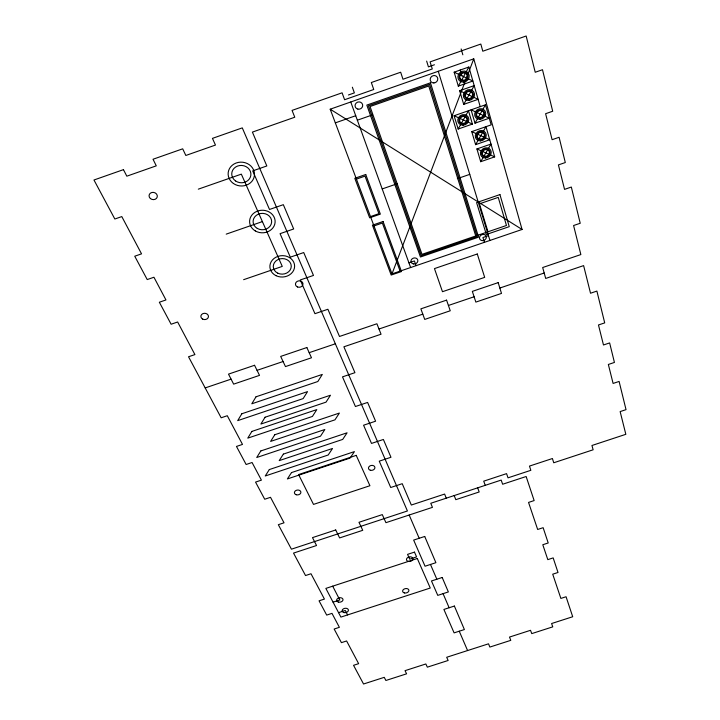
<?xml version="1.0" encoding="UTF-8"?>
<svg xmlns="http://www.w3.org/2000/svg" width="720" height="720" viewBox="0 0 720 720"><rect width="100%" height="100%" fill="white"/><g stroke="black" fill="none" stroke-linecap="round" stroke-linejoin="round"><path stroke-width="1.08" d="M391.986 273.897L473.76 58.833L330.201 109.197L391.986 273.897L522.072 229.473L473.76 58.833M468.864 67.014L454.158 72.171L458.298 86.13L468.864 67.014L480.213 106.641M463.707 104.373L474.21 85.617L459.648 90.711L463.707 104.373L478.152 99.333L459.648 90.711M458.154 129.033L468.477 110.736L472.41 124.083L458.154 129.033L454.104 115.74L485.469 104.814L491.166 124.875L471.744 131.616L475.614 144.648L489.726 139.752L485.973 126.675L475.614 144.648M474.993 123.183L489.276 118.215L471.078 109.827L474.993 123.183L485.469 104.814M480.699 161.703L490.995 144.063L476.919 148.941L480.699 161.703L494.676 156.87L489.762 139.77L471.744 131.616M348.426 94.977L354.375 92.889L352.35 87.21M434.439 64.764L428.436 66.879L426.645 61.092M335.331 122.868L355.725 115.722M357.345 120.195L372.447 114.912M458.298 86.13L472.887 81.027L454.158 72.171M198.315 189.162L241.335 174.141L282.267 266.4L243.63 279.684M356.427 179.1L365.04 176.112L378.909 213.678L370.485 216.576M226.215 234.135L262.386 221.598M382.203 188.937L397.179 183.753M457.344 178.65L469.764 174.357M373.995 225.927L382.365 223.047L400.113 271.116M475.758 235.971L428.742 85.977L370.035 106.515L421.983 254.349L506.457 225.477L498.249 197.379L479.457 203.832L487.989 231.795M408.915 262.845L414.414 260.964L416.097 265.662M488.475 235.62L482.931 237.519L484.407 242.298M205.182 387.927L231.084 379.143M257.049 370.341L283.086 361.521M309.186 352.674L335.358 343.8M378.981 329.013L422.802 314.154M448.416 305.469L474.102 296.766M499.842 288.036L544.194 273.006M333.072 602.163L339.822 599.958L332.685 586.161M338.571 612.657L345.267 610.47L347.571 614.925M476.919 148.941L494.676 156.87M454.104 115.74L472.41 124.083M330.201 109.197L522.072 229.473M409.167 515.025L419.184 538.272M430.47 564.462L436.842 579.231M443.061 593.649L449.136 607.752M459.243 631.206L467.586 650.547M446.256 498.186L444.618 494.064L411.327 505.035L402.228 483.696L390.726 487.503L379.251 461.169L390.969 457.272L383.382 439.47L371.511 443.421L363.573 425.214L375.597 421.2L367.605 402.435L355.428 406.521L342.495 376.866L354.924 372.681L343.89 346.797L381.051 334.215L376.902 323.766L339.489 336.465L327.897 309.267L314.946 313.677L300.249 279.972L313.479 275.436L303.723 252.549L290.313 257.166L280.071 233.667L293.679 228.969L283.329 204.678L269.514 209.466L252.702 170.892L266.823 165.96L252.396 132.102L294.768 117.225L292.059 110.394L342.081 92.817L344.601 99.729L373.743 89.505L371.331 82.53L400.671 72.225L402.966 79.245L432.279 68.958L430.101 61.884L480.816 44.055L482.796 51.219L526.158 36L535.23 72.261L542.493 69.723L552.699 111.249L545.607 113.706L552.105 139.698L559.098 137.277L565.299 162.54L558.414 164.907L564.543 189.378L571.329 187.047L580.23 223.263L573.588 225.522L580.851 254.574L542.673 267.525L545.697 278.442L583.614 265.608L590.526 293.229L596.889 291.078L604.71 322.884L598.473 324.972L603.477 344.979L609.633 342.927L614.43 362.439L608.355 364.464L613.098 383.436L619.101 381.438L626.031 409.644L620.145 411.588L625.833 434.313L591.948 445.491L593.136 449.793L553.734 462.771L552.42 458.523L529.47 466.092L530.847 470.313L508.023 477.837L506.565 473.634L483.723 481.167L485.235 485.343M454.194 495.567L455.796 499.671L479.187 491.967L477.657 487.836M350.757 101.988L410.625 267.534M438.282 71.28L489.942 240.444M460.179 69.975L461.853 75.672M461.151 48.96L462.834 54.792M241.839 413.757L237.69 420.642L303.138 398.601L307.539 391.608L241.839 413.757M256.023 396.792L251.793 403.803L317.835 381.519L322.326 374.409L256.023 396.792M251.892 431.415L247.761 438.147L312.417 416.439L316.8 409.599L251.892 431.415M265.086 417.222L260.883 424.053L326.025 402.147L330.48 395.217L265.086 417.222M260.829 450.945L256.725 457.515L320.517 436.167L324.864 429.498L260.829 450.945M274.797 434.727L270.603 441.414L334.962 419.841L339.39 413.055L274.797 434.727M269.325 469.566L265.239 475.992L328.212 454.986L332.523 448.47L269.325 469.566M283.365 454.104L279.198 460.629L342.702 439.416L347.094 432.792L283.365 454.104M291.51 472.581L287.379 478.953L350.055 458.082L354.42 451.611L291.51 472.581M123.453 169.641L93.969 180L114.84 219.015L121.797 216.585L141.543 253.854L134.739 256.212L147.222 279.567L153.936 277.245L165.96 299.952L159.345 302.229L171.117 324.234L177.642 321.993L194.913 354.591L188.523 356.769L221.157 417.789L227.286 415.719L242.496 444.411L236.475 446.436L246.141 464.499L252.072 462.51L261.414 480.132L255.546 482.094L264.717 499.239L270.513 497.313L284.022 522.81L278.334 524.691L291.438 549.189L407.421 510.975L242.28 127.881L212.445 138.375L215.469 145.062L185.832 155.466L182.691 148.824L153.027 159.246L156.276 165.843L126.819 176.184L123.453 169.641M430.452 82.818L366.822 105.084L420.444 256.995L478.584 237.141L430.452 82.818M429.597 84.393L368.433 105.804L421.209 255.672L477.171 236.556L429.597 84.393M365.742 174.492L354.807 178.29L369.657 217.809L380.349 214.128L365.742 174.492M383.067 221.508L372.429 225.171L391.176 275.049L401.499 271.53L383.067 221.508M499.932 194.58L476.586 202.608L486.351 234.486L509.247 226.656L499.932 194.58M477.288 253.989L434.466 268.596L442.476 291.699L484.677 277.362L477.288 253.989M254.556 365.283L228.501 374.121L233.649 384.138L259.524 375.372L254.556 365.283M306.864 347.535L280.674 356.418L285.471 366.588L311.49 357.777L306.864 347.535M446.571 300.132L420.867 308.853L424.728 319.419L450.252 310.77L446.571 300.132M498.177 282.627L472.338 291.384L475.848 302.103L501.498 293.418L498.177 282.627M356.229 455.373L298.593 474.57L313.506 504.405L369.918 485.721L356.229 455.373M335.7 529.965L312.489 537.624L316.548 545.517L293.526 553.095L305.532 575.541L311.004 573.75L324.423 599.076L319.059 600.822L326.691 615.087L331.992 613.368L339.381 627.318L334.143 629.028L341.424 642.645L346.608 640.962L358.641 663.669L353.547 665.307L363.546 684L384.264 677.34L385.884 680.481L406.593 673.83L405.027 670.662L425.835 663.975L427.347 667.161L448.137 660.483L446.688 657.27L488.52 643.815L489.861 647.073L510.786 640.35L509.499 637.074L530.523 630.306L531.747 633.609L552.762 626.859L551.592 623.538L572.706 616.743L566.064 596.745L560.871 598.419L552.717 574.191L558.009 572.481L553.167 557.892L547.812 559.638L542.79 544.734L548.208 542.97L543.141 527.688L537.66 529.47L528.543 502.416L534.141 500.58L526.149 476.514L502.641 484.245L501.183 480.087L430.776 503.28L432.45 507.357L385.929 522.675L382.293 514.611L358.974 522.297L362.745 530.307L339.624 537.921L335.7 529.965M424.719 536.463L413.658 540.09L425.052 566.226L435.897 562.689L424.719 536.463M414.477 552.114L407.556 554.373L409.689 559.17L416.583 556.911L414.477 552.114M417.294 558.504L325.854 588.402L340.893 617.094L430.263 588.033L417.294 558.504M442.197 577.485L431.478 580.968L437.76 595.377L448.362 591.93L442.197 577.485M454.374 606.051L443.898 609.444L454.104 632.871L464.391 629.55L454.374 606.051M463.671 80.289A3.897 3.582 -37.6 0 0 466.767 74.412A3.897 3.582 -37.6 0 0 460.224 75.123A3.897 3.582 -37.6 0 0 463.671 80.289M463.698 80.901A4.545 4.185 -37.6 0 0 467.307 74.043A4.545 4.185 -37.6 0 0 459.666 74.871A4.545 4.185 -37.6 0 0 463.698 80.901M463.725 82.116A5.841 5.382 -37.6 0 0 468.378 73.305A5.841 5.382 -37.6 0 0 458.55 74.367A5.841 5.382 -37.6 0 0 463.725 82.116M469.044 98.631A3.852 3.519 -35.3 0 0 472.113 92.862A3.852 3.519 -35.3 0 0 465.642 93.582A3.852 3.519 -35.3 0 0 469.044 98.631M469.053 99.234A4.491 4.104 -35.3 0 0 472.644 92.502A4.491 4.104 -35.3 0 0 465.093 93.339A4.491 4.104 -35.3 0 0 469.053 99.234M469.089 100.431A5.778 5.274 -35.3 0 0 473.706 91.782A5.778 5.274 -35.3 0 0 463.995 92.853A5.778 5.274 -35.3 0 0 469.089 100.431M463.14 123.453A3.789 3.438 -31.5 0 0 466.56 118.008A3.789 3.438 -31.5 0 0 460.161 118.296A3.789 3.438 -31.5 0 0 463.14 123.453M463.122 124.038A4.419 4.014 -31.5 0 0 467.109 117.684A4.419 4.014 -31.5 0 0 459.648 118.017A4.419 4.014 -31.5 0 0 463.122 124.038M463.068 125.208A5.679 5.157 -31.5 0 0 468.198 117.045A5.679 5.157 -31.5 0 0 458.604 117.468A5.679 5.157 -31.5 0 0 463.068 125.208M480.024 117.576A3.807 3.438 -33.7 0 0 483.489 112.113A3.807 3.438 -33.7 0 0 477.099 112.401A3.807 3.438 -33.7 0 0 480.024 117.576M479.997 118.17A4.437 4.005 -33.7 0 0 484.038 111.798A4.437 4.005 -33.7 0 0 476.586 112.122A4.437 4.005 -33.7 0 0 479.997 118.17M479.934 119.349A5.706 5.148 -33.7 0 0 485.136 111.159A5.706 5.148 -33.7 0 0 475.551 111.564A5.706 5.148 -33.7 0 0 479.934 119.349M480.591 139.158A3.753 3.357 -31.2 0 0 484.011 133.812A3.753 3.357 -31.2 0 0 477.702 134.109A3.753 3.357 -31.2 0 0 480.591 139.158M480.555 139.734A4.374 3.924 -31.2 0 0 484.551 133.497A4.374 3.924 -31.2 0 0 477.189 133.839A4.374 3.924 -31.2 0 0 480.555 139.734M480.492 140.886A5.625 5.04 -31.2 0 0 485.64 132.867A5.625 5.04 -31.2 0 0 476.163 133.299A5.625 5.04 -31.2 0 0 480.492 140.886M485.64 156.312A3.708 3.294 -29.9 0 0 489.042 151.065A3.708 3.294 -29.9 0 0 482.796 151.362A3.708 3.294 -29.9 0 0 485.64 156.312M485.613 156.87A4.329 3.843 -29.9 0 0 489.573 150.75A4.329 3.843 -29.9 0 0 482.292 151.101A4.329 3.843 -29.9 0 0 485.613 156.87M485.541 158.004A5.562 4.941 -29.9 0 0 490.653 150.129A5.562 4.941 -29.9 0 0 481.284 150.579A5.562 4.941 -29.9 0 0 485.541 158.004M357.849 109.098A3.834 3.627 -16.3 0 0 362.583 104.544A3.834 3.627 -16.3 0 0 356.202 103.032A3.834 3.627 -16.3 0 0 357.849 109.098M413.397 263.934A3.492 2.997 -16.6 0 0 417.78 260.037A3.492 2.997 -16.6 0 0 412.065 258.903A3.492 2.997 -16.6 0 0 413.397 263.934M482.265 240.597A3.519 3.006 -23.5 0 0 486.18 236.178A3.519 3.006 -23.5 0 0 480.33 235.764A3.519 3.006 -23.5 0 0 482.265 240.597M433.89 82.944A3.888 3.627 -34.4 0 0 437.319 77.256A3.888 3.627 -34.4 0 0 430.731 77.517A3.888 3.627 -34.4 0 0 433.89 82.944M277.776 273.177A9 7.776 -3.3 0 0 291.258 266.22A9 7.776 -3.3 0 0 277.74 259.713A9 7.776 -3.3 0 0 277.776 273.177M276.066 275.697A12.384 10.692 -3.3 0 0 294.624 266.148A12.384 10.692 -3.3 0 0 276.048 257.175A12.384 10.692 -3.3 0 0 276.066 275.697M257.265 228.411A9.288 8.208 0.1 0 0 271.647 222.048A9.288 8.208 0.1 0 0 258.219 214.227A9.288 8.208 0.1 0 0 257.265 228.411M255.321 230.94A12.771 11.286 0.1 0 0 275.112 222.219A12.771 11.286 0.1 0 0 256.662 211.428A12.771 11.286 0.1 0 0 255.321 230.94M235.566 180.945A9.594 8.667 5.1 0 0 250.839 175.302A9.594 8.667 5.1 0 0 237.555 166.068A9.594 8.667 5.1 0 0 235.566 180.945M233.379 183.465A13.194 11.916 5.1 0 0 254.394 175.734A13.194 11.916 5.1 0 0 236.151 163.008A13.194 11.916 5.1 0 0 233.379 183.465M297.558 286.983A3.771 3.222 -5.2 0 0 302.976 283.734A3.771 3.222 -5.2 0 0 297.117 281.421A3.771 3.222 -5.2 0 0 297.558 286.983M202.68 319.104A3.807 3.15 1.9 0 0 208.467 316.566A3.807 3.15 1.9 0 0 202.86 313.641A3.807 3.15 1.9 0 0 202.68 319.104M150.399 198.54A4.158 3.618 12.2 0 0 157.23 196.983A4.158 3.618 12.2 0 0 151.947 192.465A4.158 3.618 12.2 0 0 150.399 198.54M370.377 470.25A3.249 2.466 -10.6 0 0 374.904 467.37A3.249 2.466 -10.6 0 0 369.801 466.011A3.249 2.466 -10.6 0 0 370.377 470.25M296.217 494.739A3.258 2.439 -6.8 0 0 300.888 492.138A3.258 2.439 -6.8 0 0 295.83 490.536A3.258 2.439 -6.8 0 0 296.217 494.739M343.809 612.549A3.186 2.187 -9.3 0 0 348.426 610.101A3.186 2.187 -9.3 0 0 343.566 608.76A3.186 2.187 -9.3 0 0 343.809 612.549M408.321 561.42A3.258 2.304 -12 0 0 412.893 558.639A3.258 2.304 -12 0 0 407.853 557.442A3.258 2.304 -12 0 0 408.321 561.42M404.424 592.938A3.186 2.205 -11.7 0 0 408.897 590.256A3.186 2.205 -11.7 0 0 403.956 589.14A3.186 2.205 -11.7 0 0 404.424 592.938M338.364 602.064A3.213 2.223 -9 0 0 343.008 599.589A3.213 2.223 -9 0 0 338.094 598.212A3.213 2.223 -9 0 0 338.364 602.064"/></g></svg>
